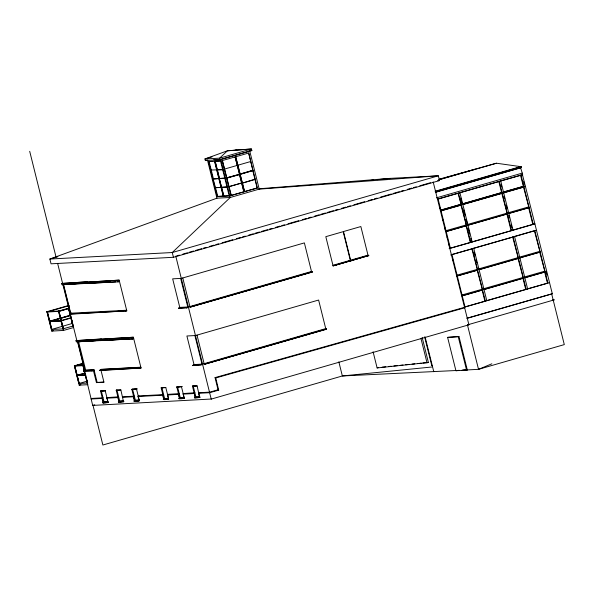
<?xml version="1.0" encoding="UTF-8"?>
<svg xmlns="http://www.w3.org/2000/svg" width="594" height="594" viewBox="0 0 594 594"><rect width="100%" height="100%" fill="white"/><g stroke="black" fill="none" stroke-linecap="round" stroke-linejoin="round"><path stroke-width="0.89" d="M175.779 256.148L211.219 399.101L468.911 324.799L433.182 181.935M211.509 399.019L92.694 405.412L83.093 365.637M103.497 402.821L100.557 391.038L105.22 390.785L108.153 402.569L103.208 402.903L102.086 398.426L102.985 397.653M107.863 402.65L106.92 397.616L118.629 396.822M123.804 401.737L118.852 402.071L117.909 397.03M123.515 401.819L120.864 389.954L116.209 390.206L119.142 401.982M138.944 395.745L138.046 396.51L139.159 400.987L134.504 401.24L133.383 396.762L134.281 395.99M179.232 393.599L167.515 394.394L168.436 399.339L163.781 399.584L162.689 395.203L163.58 394.431M184.34 398.262L179.388 398.589L178.504 393.807M184.051 398.344L183.167 393.562L194.877 392.768M195.3 397.579L194.156 392.976M199.829 396.844C199.25 396.168 193.043 397.698 195.344 397.735L192.449 386.145L197.111 385.892L199.673 397.416L198.641 393.287L199.539 392.515M108.108 402.376C100.475 403.92 101.797 401.418 107.937 401.73M102.688 402.68L107.343 402.428L107.989 401.9L103.326 402.153M118.978 401.321L123.634 401.069L123.752 401.544C116.12 403.081 117.441 400.586 123.582 400.898M118.332 401.841L122.995 401.589L123.634 401.069M139.404 400.712C131.771 402.249 133.093 399.747 139.234 400.066M133.984 401.009L138.64 400.757L139.286 400.23L136.516 389.122L131.853 389.374L134.623 400.482L139.286 400.23M168.703 399.153C161.071 400.69 162.392 398.188 168.533 398.507M163.283 399.45L167.939 399.198L168.585 398.671L163.929 398.923M178.972 398.782L179.692 398.567L176.804 386.984L181.467 386.731L184.355 398.314C176.722 399.859 178.044 397.356 184.185 397.676M178.928 398.619L183.591 398.366L184.237 397.839L179.574 398.091M194.58 397.787L199.235 397.535L199.881 397.007L195.226 397.26M117.694 281.764L119.528 281.66L126.804 310.87L69.416 314.271L71.436 313.008M94.156 370.352L91.981 370.975L83.576 371.102L85.67 370.159L93.993 369.713L97.156 382.417L103.846 382.061M57.611 263.342L77.161 341.825L133.761 338.81L141.038 368.028L99.51 370.574L101.522 369.312L140.696 367.226M180.658 278.408L187.927 307.603L178.49 308.442L179.782 307.402L188.439 306.95L311.494 271.473L312.318 272.067L190.043 307.165L182.766 277.955M187.771 306.979L186.479 308.019M194.891 335.558L202.168 364.768L192.731 365.614L194.023 364.575L202.68 364.1L325.735 328.623L326.559 329.217L204.284 364.315L197.008 335.105M192.656 365.303L200.646 364.879L202.012 364.152M491.854 363.795L478.526 369.334L462.087 370.203M57.878 256.734L49.859 259.043L172.253 252.532L438.335 175.809L259.222 189.13L230.272 197.475L216.951 198.181L49.859 259.043L51.047 263.81L173.441 257.299L439.523 180.576L438.335 175.809L390.147 178.378L258.85 188.803M373.091 351.797L377.116 367.931L378.475 367.515M377.116 367.931L428.408 362.488L422.148 337.399M212.028 156.905L204.952 158.947L205.346 160.536L219.995 159.756L251.849 150.572L251.448 148.983L227.405 150.794L204.952 158.947L219.602 158.167L251.448 148.983L227.405 150.794L219.602 158.167L219.995 159.756M234.147 150.527L236.798 149.762M205.346 160.536L207.113 160.024M214.79 161.264L223.493 196.191L229.789 195.753L217.226 196.562L208.524 161.635L212.452 161.293M226.448 176.997L222.356 160.558L248.678 153.029L257.38 187.956L231.059 195.485L226.745 178.178L239.62 174.502L235.09 156.883L243.993 191.803L231.059 195.485M210.929 170.047L223.285 169.639M224.606 169.045L237.34 165.37M237.919 165.206L250.661 161.531M225.475 178.452L213.12 178.853L219.268 178.46M213.201 179.173L217.798 196.391L223.663 196.079L223.225 196.206L214.523 161.278M224.562 178.178L213.12 178.853M219.327 178.846L223.931 196.065M219.245 178.527L225.401 178.133M239.538 174.183L226.663 177.858L239.62 174.502M239.983 174.02L252.858 170.344L240.065 174.339L244.572 191.632L235.669 156.719L240.199 174.332M240.065 174.339L252.933 170.656M227.383 187.348L215.318 187.667L227.591 186.947M228.861 186.672L241.736 182.989L228.994 186.665M255.049 179.15L242.255 183.152L255.13 179.47L254.923 179.158M217.226 196.562L217.798 196.391M244.372 191.647L257.38 187.956M61.746 283.472L87.17 281.801L61.746 283.472L62.066 284.741L87.489 283.071L82.878 283.316M62.066 284.741L65.355 284.229M439.1 179.21L496.443 163.224L521.332 166.728L521.532 167.523L435.758 192.256M438.996 179.633L475.252 169.179M438.966 179.796L496.443 163.224M176.67 255.895L179.343 255.123M182.907 254.098L187.362 252.814M189.144 252.294L193.599 251.01M195.374 250.497L201.611 248.7M203.393 248.188L206.066 247.416M209.63 246.391L214.078 245.107M215.86 244.594L218.533 243.822M222.097 242.798L232.789 239.716M236.345 238.684L240.8 237.4M242.582 236.887L245.255 236.115M248.819 235.09L253.267 233.806M255.049 233.293L259.504 232.009M261.286 231.497L267.523 229.7M269.305 229.187L271.978 228.415M275.534 227.391L279.989 226.106M281.771 225.586L284.444 224.822M288.008 223.79L298.693 220.708M302.257 219.683L306.712 218.399M308.494 217.887L311.167 217.114M314.723 216.09L319.178 214.805M320.96 214.293L325.415 213.008M327.197 212.496L333.427 210.692M335.209 210.179L337.882 209.415M341.446 208.383L345.901 207.098M347.683 206.586L350.356 205.814M353.913 204.789L364.605 201.708M368.169 200.683L372.616 199.398M374.398 198.879L377.071 198.114M380.635 197.082L391.32 194M393.102 193.488L399.339 191.691M401.121 191.179L403.794 190.407M407.358 189.382L411.805 188.098M413.587 187.585L416.26 186.813M419.824 185.788L430.509 182.707M86.056 282.202L119.142 280.13L119.461 281.408L118.013 281.823L86.375 283.472L86.056 282.202L119.142 280.13M86.375 283.472L87.823 283.056M435.112 191.275L520.002 166.795M435.558 191.461L521.332 166.728M435.64 192.048L521.532 167.523M436.471 197.847L522.252 173.114L522.646 174.703L437.756 199.176M437.652 199.049L457.105 193.436M512.993 230.182L500.727 180.97L459.437 192.768L459.905 192.746L472.163 241.958L471.703 241.981L470.827 238.469M501.143 180.739L522.646 174.703M73.604 327.539L63.469 330.457L51.752 331.081L46.926 311.716L68.941 305.398M460.773 204.336L440.429 210.202L440.941 210.892L461.278 205.034L457.989 193.184L459.905 192.746M69.023 305.717L47 312.036L59.014 311.33M58.591 311.419L68.859 308.486L58.724 311.412M69.416 314.271L70.864 313.847L63.588 284.637M70.441 315.176L49.295 321.243L61.308 320.537M70.389 315.503L49.376 321.562L61.093 320.938M49.51 321.554L70.523 315.496M462.221 203.92L501.596 192.567L502.116 193.288L462.399 204.64L502.116 193.288M523.641 186.286L503.044 192.152L523.641 186.286L523.834 187.043L503.564 192.872L503.378 192.129M440.763 210.187L461.1 204.321M501.93 192.553L462.548 203.905L462.726 204.618M440.607 210.907L461.278 205.034M503.229 192.887L523.834 187.043M60.885 320.626L71.02 317.701M60.959 320.946L71.094 318.02M72.364 323.44L51.351 329.499L63.075 328.876M51.752 331.081L53.497 330.576M445.559 230.799L466.238 224.918L466.431 225.713L446.094 231.578L466.431 225.713M467.352 224.517L507.061 213.149L507.261 213.937L467.879 225.297L466.06 219.334M528.779 206.883L508.174 212.749L508.702 213.521L528.972 207.677L523.5 187.058M178.49 308.442L179.937 308.026L172.661 278.838L181.319 278.378L304.373 242.894L311.65 272.104L312.318 272.067M467.545 225.312L507.261 213.937M508.375 213.543L528.972 207.677M189.887 306.534L190.629 306.816L312.236 271.755M351.054 260.566L350.312 260.291L332.937 265.303L333.687 265.577L351.054 260.566L333.093 265.919L325.809 236.672L343.184 231.667L350.467 260.914L351.136 260.877M368.733 255.442L367.99 255.168L350.616 260.179L351.358 260.454L368.733 255.442L350.772 260.803L343.488 231.549L360.855 226.544L368.146 255.791L368.807 255.754M350.772 260.803L368.146 255.791M190.043 307.165L311.65 272.104M333.093 265.919L350.467 260.914M98.953 340.347L101.723 340.199L76.299 341.892L75.987 340.622L101.403 338.929M84.972 341.238L77.829 341.788L85.105 370.998L83.657 371.421M75.987 340.622L133.368 337.229L133.687 338.498L132.239 338.914L100.609 340.6L100.289 339.33L133.368 337.229M100.609 340.6L103.861 340.08M458.457 193.161L470.715 242.374L449.918 248.262L450.378 248.24L438.12 199.027M471.703 241.981L511.545 230.598L499.279 181.385M512.525 230.212L534.244 223.945M449.131 248.641L534.904 223.916L536.486 230.264L450.712 254.997M451.492 254.611L472.297 248.723L485.35 301.113L464.545 307.001M473.284 248.329L513.127 236.954L526.18 289.337L486.338 300.72L486.798 300.69L473.745 248.307M87.838 384.689L79.188 385.15L74.361 365.785L83.524 363.172M83.472 363.498L74.436 366.097L83.494 365.614M83.606 363.491L74.569 366.09L78.92 383.553M93.993 369.713L91.981 370.975M85.024 372.95L76.73 375.304L85.87 375.141L76.812 375.623L85.105 373.262M99.51 370.574L100.958 370.159L103.957 382.224L96.436 382.625L93.273 369.921L84.949 370.366M86.657 381.296L78.787 383.561L87.734 383.019M477.309 269.364L456.638 275.252L457.165 276.024L477.509 270.159L471.836 248.745M518.131 257.596L478.422 268.971L478.957 269.743L518.332 258.39L512.659 236.976M519.253 257.195L539.849 251.336L540.05 252.131L519.446 257.989L539.716 252.146L544.995 271.97L524.725 277.814L524.19 277.042L544.795 271.176M456.831 276.047L477.509 270.159M479.499 269.513L518.332 258.39M79.188 385.15L80.955 384.637M96.436 382.625L97.156 382.417M105.168 390.622L100.557 391.038L105.22 390.793M192.731 365.614L194.179 365.199L186.902 335.989L195.56 335.528L318.614 300.044L325.891 329.254L326.559 329.217M204.128 363.684L204.871 363.966L326.477 328.905M204.284 364.315L325.891 329.254M132.581 389.167L131.853 389.374L137.236 388.914L132.581 389.167L135.35 400.274M461.583 295.092L482.254 289.211L482.454 290.006L462.11 295.871L482.454 290.006M523.076 277.443L483.368 288.81L483.895 289.59L523.277 278.237L517.998 258.405M483.568 289.605L522.943 278.252L525.712 289.367M524.391 277.836L544.995 271.97M92.694 405.412L94.765 404.811M102.725 402.836L103.445 402.628M118.369 402.004L119.097 401.796M176.804 386.984L182.187 386.516L176.812 386.998M134.021 401.173L134.741 400.965M534.838 230.687L547.891 283.078L527.16 288.944L527.628 288.922L514.575 236.531L514.107 236.561L534.377 230.717L539.849 251.336M464.649 307.128L549.539 282.647L552.309 293.763L467.419 318.243M195.508 385.81L192.449 386.145L197.119 385.929M163.32 399.614L164.041 399.406M466.75 318.273L552.309 293.763M218.718 390.139L218.035 389.79L215.05 377.606L215.733 377.955L218.718 390.139L209.63 392.701L198.641 393.287M194.617 397.943L200 397.483M551.64 293.8L564.3 344.602L478.526 369.334L467.448 324.881L554.313 299.836L552.487 299.933M447.609 337.377L458.984 336.59L467.3 369.928L466.572 370.136L455.925 370.715L447.609 337.377L458.984 336.59M455.925 370.715L459.311 370.359L342.352 375.965L102.873 445.017L92.983 405.323M215.05 377.606L464.434 307.35M215.733 377.955L464.679 307.818M198.812 392.723L209.667 392.151L218.035 389.79M370.894 180.301L373.648 180.027M377.316 179.655L390.147 178.378M382.105 367.151L385.736 366.788M388.461 366.513L391.186 366.238M393.911 365.963L397.542 365.6M400.267 365.325L402.984 365.05M405.709 364.775L409.34 364.404M412.065 364.137L414.79 363.862M417.515 363.587L421.146 363.216M422.958 363.038L428.408 362.488M431.92 366.988L342.352 375.965L338.84 361.857M249.101 150.72L251.849 150.572M248.678 153.029L252.858 170.344M213.677 159.749L219 159.467M222.356 160.558L231.318 195.471M221.087 160.833L215.228 161.145L219.535 178.445M208.524 161.635L220.508 160.996L229.21 195.923M223.203 169.32L217.055 169.721L222.995 169.721M215.318 187.667L227.302 187.028M522.252 173.114L520.53 167.575M437.674 180.673L439.523 180.576M500.267 180.999L500.727 180.97M507.061 213.149L501.781 193.31M466.238 224.918L460.951 205.056M534.904 223.916L522.445 174.71M536.486 230.264L549.539 282.647M62.927 284.675L115.86 281.86M68.592 305.843L69.112 308.464M68.303 305.925L69.691 312.043M46.926 311.716L58.932 311.011L63.365 328.786L58.88 311.33M482.254 289.211L477.175 270.181M70.708 313.216L126.641 310.239L125.356 311.293M69.342 313.951L126.804 310.87M178.408 308.13L187.927 307.603M49.666 321.473L61.382 320.849M77.747 341.476L81.437 341.275M87.89 340.934L93.421 340.637M110.187 339.746L115.607 339.456M121.035 339.167L126.455 338.884M131.875 338.595L133.687 338.498M88.64 341.045L95.976 340.652M98.723 340.511L106.979 340.072M109.727 339.924L117.983 339.486M121.651 339.285L128.987 338.899M131.734 338.751L133.568 338.654M467.448 324.881L468.911 324.799M74.361 365.785L83.702 365.213L74.651 365.696L79.21 383.472L74.785 365.689M100.794 369.52L140.882 367.389L139.59 368.443M83.576 371.102L93.429 370.559M99.428 370.255L141.038 368.028M77.101 375.542L85.261 375.104M431.526 365.399L432.194 365.362M462.86 370.166L467.3 369.928M168.369 397.817L165.815 387.563L161.152 387.815L164.07 399.502M120.864 389.961L116.209 390.206L116.929 389.998L119.698 401.113M165.815 387.563L161.16 387.815L161.88 387.607L164.649 398.715M91.268 398.448L102.257 397.869M122.572 396.785L133.553 396.198M162.86 394.639L138.216 395.953L138.632 397.601M91.097 399.012L102.086 398.426M106.749 398.173L117.738 397.594M122.401 397.341L133.383 396.762M138.046 396.51L162.689 395.203M167.345 394.951L178.334 394.364M182.997 394.119L193.986 393.532M71.807 283.887L76.418 283.65M94.149 282.722L99.577 282.44M104.997 282.157L110.417 281.875M117.649 281.497L119.461 281.408M209.667 392.151L209.92 392.619M523.693 181.601L524.331 184.17M524.762 185.892L524.947 186.642M546.124 271.629L546.97 275.029M520.997 175.126L533.256 224.339L532.796 224.369L528.638 207.7M520.53 175.156L523.314 186.308M544.661 271.993L547.43 283.1M519.579 257.18L519.78 257.974M501.121 184.43L501.759 186.999M504.091 196.347L504.737 198.931M506.452 205.843L507.098 208.427M508.813 215.295L509.466 217.924M511.211 224.948L511.872 227.576M498.819 181.415L501.596 192.567M506.927 213.959L511.078 230.628M460.721 197.913L462.006 203.066M463.691 209.823L464.983 215.013M468.421 228.824L469.735 234.088M474.398 252.814L475.074 255.509M476.188 259.994L476.856 262.689M466.097 225.727L470.255 242.397M482.12 290.021L484.89 301.136M451.96 254.588L465.013 306.979M445.894 230.784L446.094 231.578M461.909 295.077L462.11 295.871M439.36 205.91L440.006 208.487M442.33 217.827L442.976 220.419M444.698 227.339L445.344 229.937M447.074 236.858L447.728 239.486M448.819 243.874L449.472 246.51M452.39 258.204L453.059 260.892M458.264 336.798L466.572 370.136M425.126 337.006L433.776 371.71M424.636 336.939L431.727 365.384M421.012 338.706L427.041 362.897M259.222 189.13L249.732 151.025L220.775 159.378L230.272 197.475L172.253 252.532L173.441 257.299M252.806 170.664L257.113 187.971M239.486 174.51L243.792 191.81M215.177 162.021L223.017 193.488M209.103 161.471L213.409 178.772M207.462 160.083L216.951 198.181M193.176 385.937L195.946 397.052M177.524 386.776L180.301 397.883M117.694 280.554L118.013 281.823M131.92 337.644L132.239 338.914M85.722 282.217L86.041 283.487M99.955 339.345L100.275 340.614M101.522 369.312L101.678 369.951M101.284 390.83L104.054 401.945M78.549 341.58L85.67 370.159M63.32 284.652L70.597 313.862M77.562 341.802L84.838 371.012M84.69 370.797L83.383 365.555L82.96 365.644L87.311 383.108L85.647 375.17M86.865 379.529L87.518 382.142M83.249 365.562L84.556 370.805M29.7 151.322L56.044 257.076M71.436 319.03L72.089 321.644M58.643 311.093L63.469 330.457M47.386 311.627L51.775 329.403L47.216 311.635M47.06 311.709L51.485 329.492M68.778 308.167L58.509 311.1L62.942 328.883L73.21 325.95L68.778 308.167M68.57 308.568L72.921 326.032L68.57 308.568"/></g></svg>
